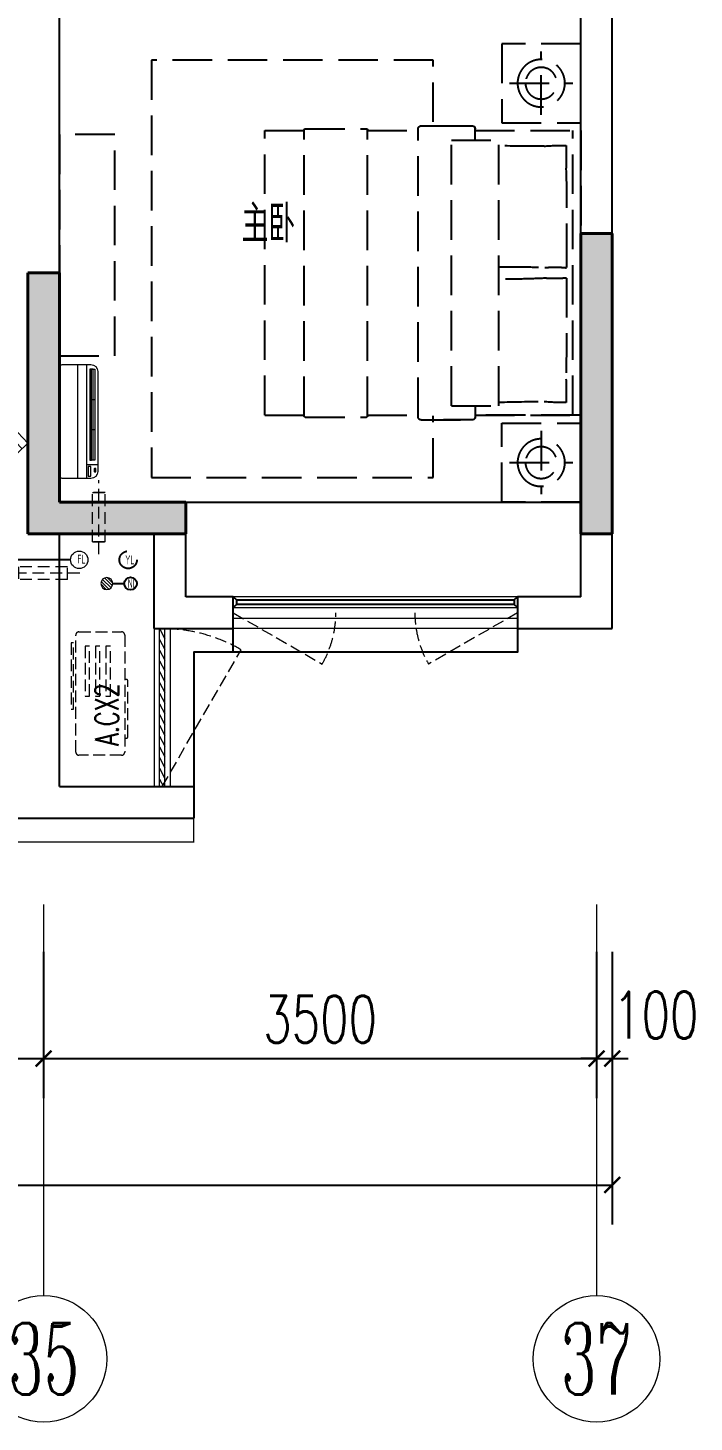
# Model space of a CAD drawing. Extents: x 3753737 to 4713801, y -857380 to 24339.
# Drawn here: x 4255513 to 4259731, y -713243 to -704423 of the extents above; entities that cross this region are included whole.
import ezdxf
from ezdxf.enums import TextEntityAlignment as Align

# ---------------------------------------------------------------- set-up
doc = ezdxf.new("R2010")
doc.units = 0
doc.header["$LTSCALE"] = 1000
doc.header["$MEASUREMENT"] = 0
for name, pattern in [('A户型$0$DASH', [0.35, 0.25, -0.1]), ('DASH', [0.35, 0.25, -0.1]), ('HIDDEN', [0.375, 0.25, -0.125])]:
    doc.linetypes.add(name, pattern=pattern)
doc.layers.get('0').update_dxf_attribs({"linetype": 'CONTINUOUS'})
doc.layers.get('Defpoints').update_dxf_attribs({"linetype": 'CONTINUOUS'})
for name, color, linetype in [('!!电气', 1, 'CONTINUOUS'), ('3-栏杆1', 252, 'CONTINUOUS'), ('3.5方案汇报，与郭总、侯月琴确定户型_t8$0$2020.03.04 -1安徽标准化洋房户型(UA）_t8_t8$0$看线', 154, 'CONTINUOUS'), ('5fur', 175, 'CONTINUOUS'), ('VPIPE-凝结', 150, 'CONTINUOUS'), ('VPIPE-雨水', 4, 'DASH'), ('WALL', 252, 'CONTINUOUS'), ('看线', 185, 'CONTINUOUS')]:
    doc.layers.add(name, color=color, linetype=linetype)
for name, color, linetype, lineweight in [('AXIS', 114, 'CONTINUOUS', 20), ('AXIS_TEXT', 7, 'CONTINUOUS', 20), ('COLUMN', 252, 'CONTINUOUS', 40), ('EQUIP_地漏', 7, 'CONTINUOUS', 18), ('PUB_HATCH', 8, 'CONTINUOUS', 9), ('PUB_TEXT', 7, 'CONTINUOUS', 20), ('VPIPE-废水', 31, 'TG_F', 18), ('WINDOW', 146, 'CONTINUOUS', 20), ('平面-空调室内机', 176, 'CONTINUOUS', 9), ('平面-空调预留孔', 252, 'CONTINUOUS', 15)]:
    doc.layers.add(name, color=color, linetype=linetype, lineweight=lineweight)
doc.styles.add('_TCH_AXIS', font='COMPLEX', dxfattribs={"bigfont": 'GBCBIG'})
doc.styles.add('_TCH_DIM', font='SIMPLEX', dxfattribs={"bigfont": 'GBCBIG'})
doc.styles.add('_TCH_DIM_T3', font='SIMPLEX.shx', dxfattribs={"width": 0.705882, "bigfont": 'GBCBIG.shx'})
doc.styles.add('COMPLEX', font='COMPLEX')
doc.styles.get("Standard").update_dxf_attribs({"font": 'gbenor.shx', "bigfont": 'gbcbig.shx'})
doc.styles.add('TG_LINETYPE', font='SIMPLEX', dxfattribs={"width": 0.8, "height": 3, "bigfont": 'HZTXT'})
doc.linetypes.add('TG_F', pattern='A,2,-0.3,["F",TG_LINETYPE,S=0.1,R=0,X=-0.23,Y=-0.15],0', length=2.3)
doc.dimstyles.new('_TCH_ARCH&&100', dxfattribs={"dimtxt": 297.5, "dimasz": 100, "dimexe": 250, "dimexo": 300, "dimgap": 100, "dimtad": 1, "dimdec": 0, "dimzin": 0, "dimdsep": 46, "dimtxsty": '_TCH_DIM_T3', "dimblk": 'ARCHTICK', "dimcen": 0.09, "dimclrt": 7, "dimazin": 2, "dimtfac": 1, "dimtdec": 0, "dimtix": 1, "dimtmove": 2, "dimatfit": 3, "dimfxl": 1, "dimtolj": 1, "dimtzin": 0, "dimarcsym": 0})

# ---------------------------------------------------------------- blocks, each defined once
blk = doc.blocks.new('GFDGFSDFGD')
at = {"layer": 'PUB_HATCH'}
for points in [[(470716.6, 367423.7), (470516.6, 367423.7), (470516.6, 365523.7), (470716.6, 365523.7)], [(468016.6, 365523.7), (468016.6, 365723.7), (467216.6, 365723.7), (467216.6, 367173.7), (467016.6, 367173.7), (467016.6, 365523.7)]]:
    blk.add_hatch(color=256, dxfattribs=at).paths.add_polyline_path(points)
at = {"layer": 'COLUMN', "color": 252}
for p, q in [((470716.6, 367423.7), (470516.6, 367423.7)), ((470516.6, 367423.7), (470516.6, 365523.7)), ((470716.6, 365523.7), (470716.6, 367423.7)), ((467216.6, 367173.7), (467016.6, 367173.7)), ((467016.6, 367173.7), (467016.6, 365523.7)), ((467216.6, 365723.7), (467216.6, 367173.7)), ((468016.6, 365723.7), (467216.6, 365723.7)), ((468016.6, 365523.7), (468016.6, 365723.7)), ((467016.6, 365523.7), (468016.6, 365523.7)), ((470516.6, 365523.7), (470716.6, 365523.7))]:
    blk.add_line(p, q, dxfattribs=at)
blk = doc.blocks.new('dongkong')
at = {"layer": '平面-空调预留孔', "color": 8, "linetype": 'HIDDEN', "ltscale": 0.3}
for p, q in [((-603796, 210899.9), (-603796, 210431.5)), ((-603836, 210821), (-603836, 210510.8)), ((-603836, 210821), (-603756, 210821)), ((-603756, 210821), (-603756, 210510.8))]:
    blk.add_line(p, q, dxfattribs=at)
blk.add_lwpolyline([(-603756, 210510.8), (-603836, 210510.8)], dxfattribs=at)
blk = doc.blocks.new('A$C001338C2')
at = {"color": 8}
for p, q in [((0, 249), (0, 22)), ((845, 304), (55, 304)), ((109, 215), (109, 304)), ((900, 22), (900, 249)), ((22, 0), (878, 0))]:
    blk.add_line(p, q, dxfattribs=at)
at = {"color": 8, "lineweight": 5}
for p, q in [((865, 279), (144, 279)), ((144, 279), (144, 266)), ((387, 279), (144, 279)), ((144, 279), (144, 253)), ((144, 266), (865, 266)), ((144, 240), (144, 253)), ((144, 253), (865, 253)), ((865, 240), (144, 240)), ((387, 240), (387, 279)), ((622, 240), (387, 240)), ((865, 279), (622, 279)), ((622, 279), (622, 240)), ((865, 253), (865, 279)), ((865, 266), (865, 240)), ((900, 215), (0, 215)), ((900, 143), (0, 143))]:
    blk.add_line(p, q, dxfattribs=at)
at = {"color": 8}
for points in [[(89, 226), (22, 226, -0.414214), (17, 232), (17, 243, -0.414214), (22, 249), (89, 249, -0.414214), (95, 243), (95, 232, -0.414214)], [(73, 275), (57, 275, -0.414214), (51, 281), (51, 283, -0.414214), (57, 289), (73, 289, -0.414214), (79, 283), (79, 281, -0.414214)]]:
    blk.add_lwpolyline(points, format="xyb", close=True, dxfattribs=at)
for centre, radius, start, end in [((55, 249), 55, 90, 180), ((845, 249), 55, 360, 90), ((22, 22), 22, 180, 270), ((878, 22), 22, 270, 360)]:
    blk.add_arc(centre, radius, start, end, dxfattribs=at)
blk = doc.blocks.new('$TwtSys$00000141')
at = {"color": 252}
for p, q in [((-47, 4), (-5, 46)), ((-47, 4), (-5, 46)), ((-44, -18), (18, 44)), ((-44, -18), (18, 44)), ((-33, -33), (33, 33)), ((-33, -33), (33, 33)), ((-16, -44), (44, 16)), ((-16, -44), (44, 16)), ((6, -46), (46, -6)), ((6, -46), (46, -6))]:
    blk.add_line(p, q, dxfattribs=at)
blk.add_circle((0, 0), 47, dxfattribs=at)
blk.add_circle((0, 0), 47, dxfattribs=at)
blk = doc.blocks.new('fergve')
at = {"layer": '平面-空调预留孔', "color": 8, "linetype": 'DASH', "ltscale": 0.3}
for p, q in [((119062.7, 54987.6), (119062.7, 54977.6)), ((119072.7, 54967.6), (119425.6, 54967.6)), ((119435.6, 54977.6), (119435.6, 54987.6))]:
    blk.add_line(p, q, dxfattribs=at)
for points in [[(119666.7, 55326.8), (119246.8, 55326.8), (119246.8, 55311.6), (119666.7, 55311.6)], [(119645.5, 55239.2), (119330, 55239.2), (119330, 55210.2), (119645.5, 55210.2)], [(119645.5, 55173.4), (119330, 55173.4), (119330, 55144.4), (119645.5, 55144.4)], [(119645.5, 55107.6), (119330, 55107.6), (119330, 55078.6), (119645.5, 55078.6)]]:
    blk.add_lwpolyline(points, close=True, dxfattribs=at)
blk.add_lwpolyline([(119715.9, 54987.6), (118975.9, 54987.6, -0.414214), (118955.9, 55007.6), (118955.9, 55277.6, -0.414214), (118975.9, 55297.6), (119715.9, 55297.6, -0.414214), (119735.9, 55277.6), (119735.9, 55007.6, -0.414214)], format="xyb", close=True, dxfattribs=at)
for centre, start, end in [((119072.7, 54977.6), 180, 270), ((119425.6, 54977.6), 270, 0)]:
    blk.add_arc(centre, 10, start, end, dxfattribs=at)
at = {"layer": '平面-空调预留孔', "color": 8, "linetype": 'DASH', "ltscale": 0.3, "style": '_TCH_DIM', "width": 0.705882}
blk.add_text('A.CX2', height=146.88, dxfattribs=at).set_placement((119015.3, 55027.3))
blk = doc.blocks.new('dasdasf1sa2f31as32f')
at = {"color": 8}
for p, q in [((-116, 585.6), (43.3, 640.5)), ((82.7, 476.6), (43.3, 640.5)), ((-22.8, 585.5), (-116, 585.6)), ((-22.8, 585.5), (-73.4, 493.2)), ((32.4, 555.1), (-18.1, 462.9)), ((82.7, 476.6), (32.4, 555.1)), ((-473.5, 259.7), (-339.5, 504)), ((-269.8, 524.3), (-427.7, 236.5)), ((114.7, 208.4), (-359.1, 468.2)), ((134.6, 245.5), (-338.8, 505.1)), ((-269.8, 524.3), (113.7, 314)), ((-31.3, 504.4), (-73.4, 493.2)), ((-18.1, 462.9), (-31.3, 504.4)), ((72.3, 131.9), (-401.1, 391.6)), ((92.6, 168.8), (-380.9, 428.5)), ((113.7, 314), (-44.2, 26.2)), ((0, 0), (-473.5, 259.7)), ((134, 244.4), (0, 0))]:
    blk.add_line(p, q, dxfattribs=at)
for centre, start, end in [((-294.5, 479.4), 61.25933, 151.25933), ((89, 269), 331.25933, 61.25933)]:
    blk.add_arc(centre, 51.3, start, end, dxfattribs=at)
blk = doc.blocks.new('GDGDRGDGDRGDR')
at = {"layer": '平面-空调室内机', "ltscale": 0.3, "xscale": -1, "rotation": 270}
blk.add_blockref('dongkong', (256445.9, 1046278.1), dxfattribs=at)
at = {"layer": '平面-空调预留孔', "xscale": -1, "rotation": 15.00000000331026}
blk.add_blockref('dasdasf1sa2f31as32f', (466626.3, 442932.1), dxfattribs=at)
at = {"layer": '平面-空调预留孔', "rotation": 90}
blk.add_blockref('fergve', (522617.7, 322375.3), dxfattribs=at)
blk = doc.blocks.new('FGDGDGRDGRRD')
at = {"layer": '5fur', "color": 252, "linetype": 'A户型$0$DASH'}
for p, q in [((419434.8, 366358.3), (419934.8, 366358.3)), ((419434.8, 365858.3), (419434.8, 366358.3)), ((419434.8, 366358.3), (419934.8, 366358.3)), ((419434.8, 365858.3), (419434.8, 366358.3)), ((419684.8, 365908.3), (419684.8, 366308.3)), ((419684.8, 365908.3), (419684.8, 366308.3)), ((419934.8, 366358.3), (419934.8, 365858.3)), ((419934.8, 366358.3), (419934.8, 365858.3)), ((420368.9, 365863.3), (420368.9, 366253.6)), ((420368.9, 366253.6), (422152.9, 366253.6)), ((420368.9, 365863.3), (420368.9, 366253.6)), ((420368.9, 366253.6), (422152.9, 366253.6)), ((422152.9, 366253.6), (422152.9, 363613.5)), ((422152.9, 366253.6), (422152.9, 363613.5)), ((419884.8, 366108.3), (419484.8, 366108.3)), ((419884.8, 366108.3), (419484.8, 366108.3)), ((419934.8, 365858.3), (419434.8, 365858.3)), ((419934.8, 365858.3), (419434.8, 365858.3)), ((419434.8, 365808.3, 0), (419434.8, 364008.3)), ((419434.8, 364008.3), (419434.8, 365808.3, 0)), ((420103.7, 365808.3, 0), (419434.8, 365808.3)), ((419434.8, 365808.3, 0), (419434.8, 364008.3)), ((419434.8, 364008.3), (419434.8, 365808.3, 0)), ((420103.7, 365808.3, 0), (419434.8, 365808.3)), ((419484.8, 364008.3, 0), (419484.8, 365808.3, 0)), ((419484.8, 364008.3, 0), (419484.8, 365808.3, 0)), ((420104.6, 365825.9, 0), (420102.2, 365808.3, 0)), ((420104.6, 365825.9, 0), (420102.2, 365808.3, 0)), ((420103.7, 365748.3, 0), (420103.7, 365820.3, 0)), ((420103.7, 365748.3, 0), (420103.7, 365820.3, 0)), ((420106.6, 365832, 0), (420104.6, 365825.9, 0)), ((420106.6, 365832, 0), (420104.6, 365825.9, 0)), ((420113.2, 365836.9, 0), (420106.6, 365832, 0)), ((420113.2, 365836.9, 0), (420106.6, 365832, 0)), ((420121.7, 365838.3, 0), (420113.2, 365836.9, 0)), ((420121.7, 365838.3, 0), (420113.2, 365836.9, 0)), ((420302.6, 365838.3, 0), (420121.7, 365838.3, 0)), ((420445.7, 365838.3, 0), (420121.7, 365838.3, 0)), ((420302.6, 365838.3, 0), (420121.7, 365838.3, 0)), ((420445.7, 365838.3, 0), (420121.7, 365838.3, 0)), ((420463.7, 363996.3, 0), (420463.7, 365820.3, 0)), ((420463.7, 363996.3, 0), (420463.7, 365820.3, 0)), ((420784.8, 365808.3, 0), (420463.7, 365808.3, 0)), ((420784.8, 365808.3, 0), (420463.7, 365808.3, 0)), ((420784.8, 364002.3, 0), (420784.8, 365814.3, 0)), ((420784.8, 364002.3, 0), (420784.8, 365814.3, 0)), ((421178.8, 365820.3, 0), (420790.8, 365820.3, 0)), ((421178.8, 365820.3, 0), (420790.8, 365820.3, 0)), ((421184.8, 364002.3, 0), (421184.8, 365814.3, 0)), ((421184.8, 364002.3, 0), (421184.8, 365814.3, 0)), ((421434.8, 365808.3, 0), (421184.8, 365808.3, 0)), ((421434.8, 365808.3, 0), (421184.8, 365808.3, 0)), ((421434.8, 364008.3, 0), (421434.8, 365808.3, 0)), ((421434.8, 364008.3, 0), (421434.8, 365808.3, 0)), ((422384.8, 364383.5), (422384.8, 365783.5)), ((422384.8, 365783.5), (422734.8, 365783.5)), ((422384.8, 364383.5), (422384.8, 365783.5)), ((422384.8, 365783.5), (422734.8, 365783.5)), ((422734.8, 365783.5), (422734.8, 364383.5)), ((422734.8, 365783.5), (422734.8, 364383.5)), ((419953.7, 364068.3, 0), (419953.7, 365748.3, 0)), ((420253.7, 365748.3, 0), (419953.7, 365748.3, 0)), ((419953.7, 364068.3, 0), (419953.7, 365748.3, 0)), ((420253.7, 365748.3, 0), (419953.7, 365748.3, 0)), ((420253.7, 364068.3, 0), (420253.7, 365748.3, 0)), ((420253.7, 364068.3, 0), (420253.7, 365748.3, 0)), ((422734.8, 364383.5), (422384.8, 364383.5)), ((422734.8, 364383.5), (422384.8, 364383.5)), ((419434.8, 364008.3), (420102.3, 364008.3, 0)), ((420103.7, 364008.3, 0), (419434.8, 364008.3)), ((419434.8, 364008.3), (420102.3, 364008.3, 0)), ((420103.7, 364008.3, 0), (419434.8, 364008.3)), ((420253.7, 364068.3, 0), (419953.7, 364068.3, 0)), ((420253.7, 364068.3, 0), (419953.7, 364068.3, 0)), ((420102.3, 364008.3, 0), (420103.7, 363989.4, 0)), ((420102.3, 364008.3, 0), (420103.7, 363989.4, 0)), ((420103.7, 364068.3, 0), (420103.7, 363996.3, 0)), ((420103.7, 364068.3, 0), (420103.7, 363996.3, 0)), ((420368.9, 363613.5), (420368.9, 364003.3)), ((420368.9, 363613.5), (420368.9, 364003.3)), ((420784.8, 364008.3, 0), (420463.7, 364008.3, 0)), ((420784.8, 364008.3, 0), (420463.7, 364008.3, 0)), ((421178.8, 363996.3, 0), (420790.8, 363996.3, 0)), ((421178.8, 363996.3, 0), (420790.8, 363996.3, 0)), ((421434.8, 364008.3, 0), (421184.8, 364008.3, 0)), ((421434.8, 364008.3, 0), (421184.8, 364008.3, 0)), ((419934.8, 363958.3), (419434.8, 363958.3)), ((419434.8, 363958.3), (419434.8, 363458.3)), ((419934.8, 363958.3), (419434.8, 363958.3)), ((419434.8, 363958.3), (419434.8, 363458.3)), ((419684.8, 363908.3), (419684.8, 363508.3)), ((419684.8, 363908.3), (419684.8, 363508.3)), ((419934.8, 363458.3), (419934.8, 363958.3)), ((419934.8, 363458.3), (419934.8, 363958.3)), ((420103.7, 363989.4, 0), (420111.3, 363980.7, 0)), ((420103.7, 363989.4, 0), (420111.3, 363980.7, 0)), ((420111.3, 363980.7, 0), (420121.7, 363978.3, 0)), ((420111.3, 363980.7, 0), (420121.7, 363978.3, 0)), ((420121.7, 363978.3, 0), (420302.6, 363978.3, 0)), ((420445.7, 363978.3, 0), (420121.7, 363978.3, 0)), ((420121.7, 363978.3, 0), (420302.6, 363978.3, 0)), ((420445.7, 363978.3, 0), (420121.7, 363978.3, 0)), ((420302.6, 363978.3, 0), (420302.6, 363978.3, 0)), ((420302.6, 363978.3, 0), (420302.6, 363978.3, 0)), ((419884.8, 363708.3), (419484.8, 363708.3)), ((419884.8, 363708.3), (419484.8, 363708.3)), ((422152.9, 363613.5), (420368.9, 363613.5)), ((422152.9, 363613.5), (420368.9, 363613.5)), ((419434.8, 363458.3), (419934.8, 363458.3)), ((419434.8, 363458.3), (419934.8, 363458.3))]:
    blk.add_line(p, q, dxfattribs=at)
for centre, radius in [((419684.8, 366108.3), 150), ((419684.8, 366108.3), 150), ((419684.8, 366108.3), 100), ((419684.8, 366108.3), 100), ((419684.8, 363708.3), 150), ((419684.8, 363708.3), 150), ((419684.8, 363708.3), 100), ((419684.8, 363708.3), 100)]:
    blk.add_circle(centre, radius, dxfattribs=at)
for centre, radius, start, end in [((420121.7, 365820.3, 0), 18, 90, 180), ((420121.7, 365820.3, 0), 18, 90, 180), ((420445.7, 365820.3, 0), 18, 0, 90), ((420445.7, 365820.3, 0), 18, 0, 90), ((420790.8, 365814.3, 0), 6, 90, 180), ((420790.8, 365814.3, 0), 6, 90, 180), ((421178.8, 365814.3, 0), 6, 0, 90), ((421178.8, 365814.3, 0), 6, 0, 90), ((421458.5, 365647.9, 0), 1932.2, 178.02978, 182.4617), ((421458.5, 365647.9, 0), 1932.2, 178.02978, 182.4617), ((419559, 364561.5, 0), 1153.3, 84.6984, 91.56817), ((419559, 364561.5, 0), 1153.3, 84.6984, 91.56817), ((419747, 371327.9, 0), 5618.6, 269.16935, 272.10874), ((419747, 371327.9, 0), 5618.6, 269.16935, 272.10874), ((426651.3, 365324.7, 0), 7127.4, 178.02553, 181.06782), ((426651.3, 365324.7, 0), 7127.4, 178.02553, 181.06782), ((457242, 365061.5, 0), 37717.1, 179.80183, 180.18357), ((457242, 365061.5, 0), 37717.1, 179.80183, 180.18357), ((419598.8, 364283, 0), 661.8, 84.57724, 96.39291), ((419598.8, 364283, 0), 661.8, 84.57724, 96.39291), ((419867.3, 361236.2, 0), 3711.3, 88.69421, 93.18221), ((419867.3, 361236.2, 0), 3711.3, 88.69421, 93.18221), ((442429.1, 364673.3, 0), 22905.3, 179.49277, 181.10137), ((442429.1, 364673.3, 0), 22905.3, 179.49277, 181.10137), ((419598.8, 365533.7, 0), 661.8, 263.58024, 275.42276), ((419598.8, 365533.7, 0), 661.8, 263.58024, 275.42276), ((419867.3, 368580.5, 0), 3711.3, 266.81779, 271.30579), ((419867.3, 368580.5, 0), 3711.3, 266.81779, 271.30579), ((421458.5, 364155.4, 0), 1932.2, 177.5383, 181.97022), ((421458.5, 364155.4, 0), 1932.2, 177.5383, 181.97022), ((419559, 365241.8, 0), 1153.3, 268.43183, 275.3016), ((419559, 365241.8, 0), 1153.3, 268.43183, 275.3016), ((419747, 358475.5, 0), 5618.6, 87.89126, 90.83065), ((419747, 358475.5, 0), 5618.6, 87.89126, 90.83065), ((420121.7, 363996.3, 0), 18, 180, 270), ((420121.7, 363996.3, 0), 18, 180, 270), ((420445.7, 363996.3, 0), 18, 270, 0), ((420445.7, 363996.3, 0), 18, 270, 0), ((420790.8, 364002.3, 0), 6, 180, 270), ((420790.8, 364002.3, 0), 6, 180, 270), ((421178.8, 364002.3, 0), 6, 270, 0), ((421178.8, 364002.3, 0), 6, 270, 0)]:
    blk.add_arc(centre, radius, start, end, dxfattribs=at)
blk = doc.blocks.new('_ArchTick')
at = {"color": 0, "linetype": 'ByBlock', "const_width": 0.15}
blk.add_lwpolyline([(-0.5, -0.5), (0.5, 0.5)], dxfattribs=at)
blk = doc.blocks.new('*D458')
at = {"layer": 'AXIS', "color": 0, "lineweight": -2, "transparency": 16777216}
for p, q in [((-100, -944.9), (-100, -2669.9)), ((50100, -944.9), (50100, -2669.9)), ((-100, -2419.9), (50100, -2419.9))]:
    blk.add_line(p, q, dxfattribs=at)
at = {"layer": 'Defpoints', "color": 0, "transparency": 16777216}
for p in [(-100, -644.9), (50100, -644.9), (50100, -2419.9)]:
    blk.add_point(p, dxfattribs=at)
at = {"layer": 'AXIS', "color": 0, "lineweight": -2, "transparency": 16777216, "xscale": 100, "yscale": 100, "zscale": 100, "rotation": 180}
blk.add_blockref('_ArchTick', (-100, -2419.9), dxfattribs=at)
at = {"layer": 'AXIS', "color": 0, "lineweight": -2, "transparency": 16777216, "xscale": 100, "yscale": 100, "zscale": 100}
blk.add_blockref('_ArchTick', (50100, -2419.9), dxfattribs=at)
at = {"layer": 'AXIS', "color": 7, "transparency": 16777216, "insert": (25000, -2171.1), "char_height": 297.5, "attachment_point": 5, "style": '_TCH_DIM_T3'}
blk.add_mtext('\\A1;50200', dxfattribs=at)
blk = doc.blocks.new('*D466')
at = {"layer": 'AXIS', "color": 0, "lineweight": -2, "transparency": 16777216}
for p, q in [((50000, -944.9), (50000, -1869.9)), ((50100, -944.9), (50100, -1869.9)), ((50000, -1619.9), (49900, -1619.9)), ((50000, -1619.9), (50100, -1619.9)), ((50100, -1619.9), (50200, -1619.9))]:
    blk.add_line(p, q, dxfattribs=at)
at = {"layer": 'Defpoints', "color": 0, "transparency": 16777216}
for p in [(50000, -644.9), (50100, -644.9), (50100, -1619.9)]:
    blk.add_point(p, dxfattribs=at)
at = {"layer": 'AXIS', "color": 0, "lineweight": -2, "transparency": 16777216, "xscale": 100, "yscale": 100, "zscale": 100}
blk.add_blockref('_ArchTick', (50000, -1619.9), dxfattribs=at)
at = {"layer": 'AXIS', "color": 0, "lineweight": -2, "transparency": 16777216, "xscale": 100, "yscale": 100, "zscale": 100, "rotation": 180}
blk.add_blockref('_ArchTick', (50100, -1619.9), dxfattribs=at)
at = {"layer": 'AXIS', "color": 7, "transparency": 16777216, "insert": (50375, -1344.9), "char_height": 297.5, "attachment_point": 5, "style": '_TCH_DIM_T3'}
blk.add_mtext('\\A1;100', dxfattribs=at)
blk = doc.blocks.new('*D467')
at = {"layer": 'AXIS', "color": 0, "lineweight": -2, "transparency": 16777216}
for p, q in [((46500, -944.9), (46500, -1869.9)), ((50000, -944.9), (50000, -1869.9)), ((46500, -1619.9), (50000, -1619.9))]:
    blk.add_line(p, q, dxfattribs=at)
at = {"layer": 'Defpoints', "color": 0, "transparency": 16777216}
for p in [(46500, -644.9), (50000, -644.9), (50000, -1619.9)]:
    blk.add_point(p, dxfattribs=at)
at = {"layer": 'AXIS', "color": 0, "lineweight": -2, "transparency": 16777216, "xscale": 100, "yscale": 100, "zscale": 100, "rotation": 180}
blk.add_blockref('_ArchTick', (46500, -1619.9), dxfattribs=at)
at = {"layer": 'AXIS', "color": 0, "lineweight": -2, "transparency": 16777216, "xscale": 100, "yscale": 100, "zscale": 100}
blk.add_blockref('_ArchTick', (50000, -1619.9), dxfattribs=at)
at = {"layer": 'AXIS', "color": 7, "transparency": 16777216, "insert": (48250, -1371.1), "char_height": 297.5, "attachment_point": 5, "style": '_TCH_DIM_T3'}
blk.add_mtext('\\A1;3500', dxfattribs=at)
blk = doc.blocks.new('*D468')
at = {"layer": 'AXIS', "color": 0, "lineweight": -2, "transparency": 16777216}
for p, q in [((40700, -944.9), (40700, -1869.9)), ((46500, -944.9), (46500, -1869.9)), ((40700, -1619.9), (46500, -1619.9))]:
    blk.add_line(p, q, dxfattribs=at)
at = {"layer": 'Defpoints', "color": 0, "transparency": 16777216}
for p in [(40700, -644.9), (46500, -644.9), (46500, -1619.9)]:
    blk.add_point(p, dxfattribs=at)
at = {"layer": 'AXIS', "color": 0, "lineweight": -2, "transparency": 16777216, "xscale": 100, "yscale": 100, "zscale": 100, "rotation": 180}
blk.add_blockref('_ArchTick', (40700, -1619.9), dxfattribs=at)
at = {"layer": 'AXIS', "color": 0, "lineweight": -2, "transparency": 16777216, "xscale": 100, "yscale": 100, "zscale": 100}
blk.add_blockref('_ArchTick', (46500, -1619.9), dxfattribs=at)
at = {"layer": 'AXIS', "color": 7, "transparency": 16777216, "insert": (43600, -1371.1), "char_height": 297.5, "attachment_point": 5, "style": '_TCH_DIM_T3'}
blk.add_mtext('\\A1;5800', dxfattribs=at)
blk = doc.blocks.new('_AXISO')
blk.add_circle((0, 0), 0.5)
at = {"layer": 'AXIS_TEXT', "style": 'COMPLEX', "width": 1.041667}
blk.add_attdef('A', text='', height=0.56, dxfattribs=at).set_placement((-0.25, -0.28), (0.25, -0.28), align=Align.FIT)
blk = doc.blocks.new('$WINLIB2D$00000001')
at = {"color": 0}
for points in [[(-0.5, 0.5), (-0.5, -0.5)], [(-0.5, 0.5), (0.5, 0.5)], [(0.5, -0.5), (0.5, 0.5)], [(0.5, 0.1667), (-0.5, 0.1667)], [(0.5, -0.1667), (-0.5, -0.1667)], [(-0.5, -0.5), (0.5, -0.5)]]:
    blk.add_lwpolyline(points, dxfattribs=at)
blk = doc.blocks.new('$WINLIB2D$00000039')
at = {"color": 0}
for points in [[(-0.5, 0.5), (-0.5, -0.5)], [(0.5, 0.5), (-0.5, 0.5)], [(0.5, -0.5), (0.5, 0.5)], [(-0.5, 0.1667), (0.5, 0.1667)], [(-0.3839, -0.1667), (-0.448, 0.1667)], [(-0.3159, -0.1667), (-0.38, 0.1667)], [(-0.2479, -0.1667), (-0.312, 0.1667)], [(-0.1799, -0.1667), (-0.244, 0.1667)], [(-0.1119, -0.1667), (-0.176, 0.1667)], [(-0.0439, -0.1667), (-0.108, 0.1667)], [(0.0241, -0.1667), (-0.04, 0.1667)], [(0.0921, -0.1667), (0.028, 0.1667)], [(0.16, -0.1667), (0.0959, 0.1667)], [(0.228, -0.1667), (0.1639, 0.1667)], [(0.296, -0.1667), (0.2319, 0.1667)], [(0.364, -0.1667), (0.2999, 0.1667)], [(0.432, -0.1667), (0.3679, 0.1667)], [(0.5, -0.1667), (0.4359, 0.1667)], [(-0.4519, -0.1667), (-0.5, 0.0836)], [(-0.5, -0.1667), (0.5, -0.1667)], [(0.5, -0.5), (-0.5, -0.5)]]:
    blk.add_lwpolyline(points, dxfattribs=at)
blk = doc.blocks.new('A$C1C403CBE')
at = {"color": 252, "const_width": 8}
blk.add_lwpolyline([(47450, -100), (47450, -250), (46300, -250), (46300, -100)], dxfattribs=at)
at = {"layer": '3-栏杆1', "color": 252}
for p, q in [((47720.3, 1282.2), (47700, 1300)), ((47700, 1300), (47720.3, 1282.2)), ((47720.3, 1252.9), (47700, 1233.1)), ((47700, 1233.1), (47720.3, 1252.9)), ((47720.3, 1282.1), (49479.7, 1282.2)), ((47720.3, 1282.2), (47720.3, 1252.9)), ((49479.7, 1252.9), (47720.3, 1252.9)), ((49479.7, 1282.2), (49500, 1300)), ((49500, 1300), (49479.7, 1282.2)), ((49479.7, 1282.2), (49479.7, 1252.9)), ((49500, 1233.1), (49479.7, 1252.9))]:
    blk.add_line(p, q, dxfattribs=at)
at = {"layer": '3.5方案汇报，与郭总、侯月琴确定户型_t8$0$2020.03.04 -1安徽标准化洋房户型(UA）_t8_t8$0$看线', "color": 252, "ltscale": 10}
blk.add_line((47400, 1900), (49900, 1900), dxfattribs=at)
at = {"layer": 'AXIS'}
for p, q in [((46500, -644.9), (46500, -3119.9)), ((50000, -644.9), (50000, -3119.9))]:
    blk.add_line(p, q, dxfattribs=at)
at = {"layer": 'VPIPE-凝结', "color": 252, "ltscale": 0.1}
blk.add_line((46670, 1535), (46330, 1535), dxfattribs=at)
blk.add_lwpolyline([(46937.6, 1385), (47010, 1385)], dxfattribs=at)
at = {"layer": 'VPIPE-凝结', "color": 252}
blk.add_circle((47050, 1385), 40, dxfattribs=at)
at = {"layer": 'VPIPE-废水', "color": 252}
blk.add_circle((46725, 1535), 55, dxfattribs=at)
at = {"layer": 'VPIPE-雨水', "color": 252}
blk.add_circle((47035, 1535), 55, dxfattribs=at)
at = {"layer": 'WALL', "color": 252}
for p, q in [((50100, 1100), (50100, 6300)), ((49900, 1300), (49900, 6200)), ((46600, 1900), (46600, 5200)), ((46600, 1900), (47400, 1900)), ((47400, 1300), (47400, 1900)), ((46600, 1700), (47200, 1700)), ((46600, 100), (46600, 1700)), ((47200, 1100), (47200, 1700)), ((47700, 1300), (47400, 1300)), ((47700, 1100), (47700, 1300)), ((49900, 1300), (49500, 1300)), ((49500, 1300), (49500, 1100)), ((47200, 1100), (47700, 1100)), ((49500, 1100), (50100, 1100)), ((46600, 100), (47450, 100)), ((47450, 100), (47450, -100)), ((46300, -100), (46500, -100)), ((46500, -100), (47450, -100))]:
    blk.add_line(p, q, dxfattribs=at)
at = {"layer": 'WINDOW', "color": 252, "linetype": 'DASH', "ltscale": 0.3}
for points in [[(47700, 1200), (48263.1, 875.4, 0.131485), (48350, 1200)], [(49500, 1200), (48936.9, 875.4, -0.131485), (48850, 1200)], [(47250, 100), (47750, 966, 0.131652), (47250, 1100)]]:
    blk.add_lwpolyline(points, format="xyb", dxfattribs=at)
at = {"layer": '看线', "color": 252, "ltscale": 0.5}
for points in [[(49500, 1100), (49500, 950), (47450, 950), (47450, 100)], [(49500, 1100), (49500, 950), (47700, 950), (47700, 1100)]]:
    blk.add_lwpolyline(points, dxfattribs=at)
at = {"color": 252}
for name, p in [('GFDGFSDFGD', (-420616.6, -363823.7)), ('GDGDRGDGDRGDR', (-420616.6, -441032.1))]:
    blk.add_blockref(name, p, dxfattribs=at)
at = {"xscale": -1}
blk.add_blockref('FGDGDGRDGRRD', (469334.8, -361558.3), dxfattribs=at)
at = {"layer": 'AXIS'}
ref = blk.add_blockref('_AXISO', (46500, -3519.9), dxfattribs=dict(at, xscale=800, yscale=800, zscale=800))
ref.add_attrib('A', '35', dxfattribs={"layer": 'AXIS_TEXT', "height": 452.55, "style": '_TCH_AXIS', "width": 0.636364}).set_placement((46273.7, -3746.1), (46726.3, -3746.1), align=Align.FIT)
ref = blk.add_blockref('_AXISO', (50000, -3519.9), dxfattribs=dict(at, xscale=800, yscale=800, zscale=800))
ref.add_attrib('A', '37', dxfattribs={"layer": 'AXIS_TEXT', "height": 452.55, "style": '_TCH_AXIS', "width": 0.636364}).set_placement((49773.7, -3746.1), (50226.3, -3746.1), align=Align.FIT)
at = {"layer": 'EQUIP_地漏', "color": 252, "xscale": 0.8, "yscale": -0.8, "zscale": 0.8, "rotation": 180}
blk.add_blockref('$TwtSys$00000141', (46900, 1385), dxfattribs=at)
at = {"layer": 'WINDOW', "color": 252}
for name, p, xscale, yscale, zscale, rotation in [('$WINLIB2D$00000001', (48600, 1200), 1800, 200, 1800, 179.9999999950641), ('$WINLIB2D$00000039', (47250, 600), -1000, 100, -1000, 270)]:
    blk.add_blockref(name, p, dxfattribs=dict(at, xscale=xscale, yscale=yscale, zscale=zscale, rotation=rotation))
at = {"layer": '平面-空调室内机', "color": 252, "ltscale": 0.3, "rotation": 180}
blk.add_blockref('dongkong', (-556945.9, 212470.8), dxfattribs=at)
at = {"layer": '平面-空调室内机', "color": 252, "ltscale": 0.3, "xscale": -1, "rotation": 180}
blk.add_blockref('dongkong', (650646.1, 212470.8), dxfattribs=at)
at = {"layer": '平面-空调预留孔', "color": 252, "xscale": -0.800000000046565, "yscale": 0.800000000046565, "zscale": 0.800000000046565, "rotation": 269.9999997665698}
blk.add_blockref('A$C001338C2', (46600.1, 2050), dxfattribs=at)
at = {"layer": 'PUB_TEXT', "color": 252}
blk.add_text('主卧', height=236.31, dxfattribs=at).set_placement((47752, 3542.5))
at = {"layer": 'PUB_TEXT', "color": 252, "width": 0.6}
for s, p in [('FL', (46714, 1511.2)), ('YL', (47016.8, 1507)), ('NL', (47033.2, 1357))]:
    blk.add_text(s, height=56, dxfattribs=at).set_placement(p)
at = {"layer": 'AXIS'}
for p1, p2, distance, text, picture, middle in [((-100, -644.9), (50100, -644.9), -1775, '50200', '*D458', (25000, -2171.1)), ((40700, -644.9), (46500, -644.9), -975, '5800', '*D468', (43600, -1371.1)), ((46500, -644.9), (50000, -644.9), -975, '3500', '*D467', (48250, -1371.1))]:
    dim = blk.add_aligned_dim(p1=p1, p2=p2, distance=distance, text=text, dimstyle='_TCH_ARCH&&100', dxfattribs=at)
    dim.commit()
    dim.dimension.update_dxf_attribs({"geometry": picture, "text_midpoint": middle})
dim = blk.add_linear_dim(base=(50100, -1619.9), p1=(50000, -644.9), p2=(50100, -644.9), angle=0, text='100', dimstyle='_TCH_ARCH&&100', dxfattribs=at)
dim.commit()
dim.dimension.update_dxf_attribs({"geometry": '*D466', "text_midpoint": (50375, -1344.9), "dimtype": 129})

msp = doc.modelspace()

# ---------------------------------------------------------------- block references
at = {"layer": '!!电气'}
msp.add_blockref('A$C1C403CBE', (4209113.4, -709322.9), dxfattribs=at)

doc.saveas('drawing.dxf')
